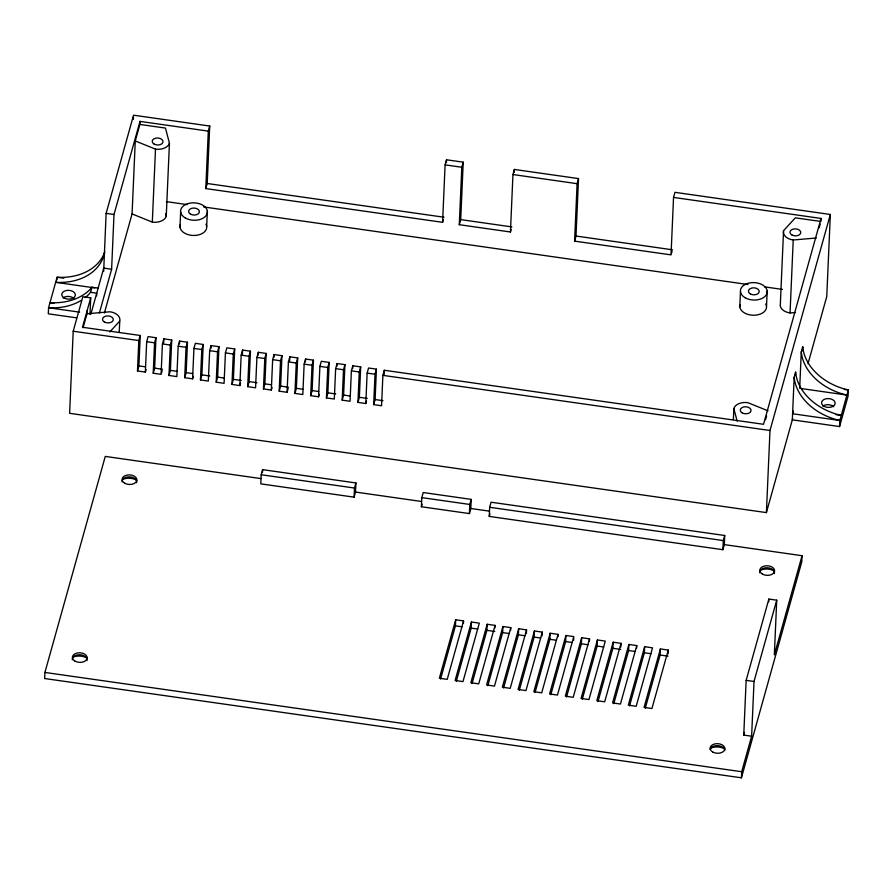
<?xml version="1.0" encoding="UTF-8"?>
<svg xmlns="http://www.w3.org/2000/svg" width="893" height="893" viewBox="0 0 893 893"><rect width="100%" height="100%" fill="white"/><g stroke="black" fill="none" stroke-linecap="round" stroke-linejoin="round"><path stroke-width="1.34" d="M56.973 279.665L57.085 277.243A54.026 40.62 15.6 0 0 104.749 251.926M260.845 478.581L105.274 456.412L44.918 672.44L44.65 678.524L741.436 777.814L801.791 561.775L802.059 555.703L724.312 544.618L722.895 549.708L489.252 516.411L489.654 507.291L491.072 502.212L724.714 535.499L724.312 544.618M90.003 314.247L90.718 297.827L82.848 296.71L73.204 331.225L69.621 413.314L766.406 512.604L792.649 418.672M83.071 327.753L86.978 313.778L87.112 310.742M96.611 295.84L96.734 293.183L90.528 292.301L88.842 294.299A54.026 40.62 15.6 0 1 85.203 297.603M103.666 271.483L106.122 213.382L133.559 115.186L209.721 126.047L207.209 183.5L205.792 188.579L442.582 222.324L443.296 219.778M99.413 312.885L111.614 269.228L114.003 214.499L140.011 121.392L208.303 131.126L209.721 126.047M119.249 332.107L119.729 321.089A12.011 7.803 2.5 0 0 110.051 311.78L86.978 313.778M133.381 119.361L133.492 116.581M104.381 313.063L132.075 213.929L135.267 140.96L139.877 124.44L140.011 121.392M146.061 369.557L145.358 372.102L137.477 370.975L138.806 340.568L140.234 335.489L82.502 327.262L90.718 297.827M137.477 370.975L138.906 365.896L140.234 335.489M145.358 372.102L146.686 341.695L148.104 336.605L155.974 337.733L154.645 368.139L153.228 373.218L161.097 374.346L162.426 343.939L163.854 338.849L171.724 339.976L170.396 370.383L168.978 375.462L176.847 376.589L178.176 346.183L179.593 341.093L187.474 342.22L186.146 372.627L184.717 377.706L192.598 378.833L193.301 376.288M132.075 213.929L152.312 222.1L155.494 149.12A12.011 7.803 2.5 0 0 169.436 143.181L165.462 128.079L139.877 124.44M153.228 373.218L154.556 342.812L155.974 337.733M152.312 222.1A12.011 7.803 2.5 0 0 166.254 216.151L169.436 143.181M163.665 343.001L163.854 338.849M168.978 375.462L170.306 345.055L171.724 339.976M179.984 227.146L180.643 211.942M179.471 343.861L179.593 341.093M184.717 377.706L186.045 347.299L187.474 342.22M192.598 378.833L193.926 348.426L195.344 343.336L203.213 344.464L201.885 374.87L200.467 379.949L208.337 381.077L209.665 350.67L211.094 345.58L218.964 346.707L217.635 377.114L216.218 382.193L224.087 383.32L225.416 352.914L226.833 347.824L234.714 348.951L233.386 379.358L231.957 384.436L239.837 385.564L240.541 383.019M205.792 188.579L208.303 131.126M206.685 226.364L207.355 211.161M200.467 379.949L201.796 349.543L203.213 344.464M210.971 348.348L211.094 345.58M216.218 382.193L217.546 351.786L218.964 346.707M231.957 384.436L233.285 354.03L234.714 348.951M239.837 385.564L241.166 355.157L242.583 350.067L250.453 351.195L249.125 381.601L247.707 386.68L255.577 387.808L256.905 357.401L258.334 352.311L266.203 353.438L264.875 383.845L263.457 388.924L271.327 390.051L272.041 387.506M242.405 354.22L242.583 350.067M247.707 386.68L249.035 356.274L250.453 351.195M258.211 355.079L258.334 352.311M263.457 388.924L264.786 358.517L266.203 353.438M261.202 474.741L260.801 483.861L354.097 497.155L355.526 492.065L355.916 482.946L262.62 469.651L261.202 474.741L354.499 488.036L355.916 482.946M262.509 472.263L262.62 469.651M271.327 390.051L272.655 359.645L274.073 354.554L281.954 355.682L280.625 386.089L279.196 391.167L287.077 392.295L288.138 388.477M273.95 357.323L274.073 354.554M279.196 391.167L280.525 360.761L281.954 355.682M287.077 392.295L288.406 361.888L289.823 356.798L297.693 357.926L296.364 388.332L294.947 393.411L302.816 394.539L304.145 364.132L305.573 359.042L313.443 360.169L312.115 390.576L310.697 395.655L318.567 396.782L319.281 394.237M289.645 360.951L289.823 356.798M294.947 393.411L296.275 363.004L297.693 357.926M305.451 361.81L305.573 359.042M310.697 395.655L312.025 365.248L313.443 360.169M318.567 396.782L319.895 366.376L321.313 361.285L329.193 362.413L327.865 392.82L326.436 397.898L334.317 399.026L335.645 368.619L337.063 363.529L344.932 364.657L343.604 395.063L342.186 400.142L350.056 401.27L351.384 370.863L352.813 365.773L360.683 366.9L359.354 397.307L357.937 402.386L365.806 403.513L366.521 400.968M326.436 397.898L327.764 367.492L329.193 362.413M336.94 366.297L337.063 363.529M342.186 400.142L343.515 369.735L344.932 364.657M352.69 368.541L352.813 365.773M357.937 402.386L359.265 371.979L360.683 366.9M354.097 497.155L354.499 488.036M365.806 403.513L367.135 373.107L368.552 368.016L376.433 369.144L375.105 399.551L373.676 404.629L381.557 405.757L382.885 375.35L384.303 370.26L763.537 424.298L821.047 218.439L673.545 197.42L671.034 254.873L574.59 241.132L577.101 183.679L578.519 178.589L514.368 169.447L512.95 174.537L510.439 231.99L459.292 224.701L461.804 167.248L463.221 162.169L446.511 159.78L445.094 164.87L442.582 222.324M373.676 404.629L375.004 374.223L376.433 369.144M384.124 374.413L384.303 370.26M421.407 506.744L421.797 497.624L423.215 492.534L471.214 499.377L470.812 508.497L469.394 513.587L421.407 506.744L422.11 504.199M446.4 162.515L446.511 159.78M459.292 224.701L460.71 219.622L463.221 162.169M440.573 679.004L455.419 625.859L455.687 619.775L463.556 620.903L463.456 623.336M469.394 513.587L469.796 504.456L471.214 499.377M456.323 681.247L471.169 628.103L471.437 622.019L479.307 623.147L462.976 681.605L455.106 680.477L471.437 622.019M472.062 683.491L486.908 630.346L487.176 624.263L495.057 625.39L494.945 627.824M514.245 172.182L514.368 169.447M487.812 685.735L502.659 632.59L502.926 626.506L510.796 627.634L510.696 630.067M503.563 687.978L518.409 634.834L518.677 628.75L526.546 629.878L526.39 633.528M519.302 690.222L534.148 637.077L534.416 630.994L542.297 632.121L542.129 635.771M535.052 692.466L549.898 639.321L550.166 633.237L558.036 634.365L557.935 636.798M574.59 241.132L576.007 236.042L578.519 178.589M550.802 694.709L565.649 641.565L565.916 635.481L573.786 636.609L557.455 695.067L549.586 693.939L565.916 635.481M573.63 640.259L573.73 637.825M566.542 696.953L581.388 643.808L581.656 637.725L589.536 638.852L589.425 641.286M582.292 699.197L597.138 646.052L597.406 639.968L605.275 641.096L588.945 699.554L581.075 698.426L597.406 639.968M598.042 701.44L612.888 648.296L613.156 642.212L621.026 643.34L620.869 646.99M613.781 703.684L628.627 650.539L628.895 644.456L636.776 645.583L636.664 648.017M629.532 705.928L644.378 652.783L644.646 646.699L652.515 647.827L636.184 706.285L628.315 705.157L644.646 646.699M645.282 708.171L660.128 655.027L660.396 648.943L668.265 650.071L668.109 653.721M722.895 549.708L723.297 540.578L724.714 535.499M733.365 419.61L733.845 408.592A12.011 7.803 2.5 0 1 747.787 402.654L768.025 410.825M739.806 306.913L740.476 291.71M741.436 777.814L741.703 771.731L751.627 736.2L754.016 681.471L776.731 600.174L768.851 599.058L746.146 680.354L743.757 735.084L751.627 736.2M766.518 306.132L767.187 290.928M766.406 512.604L769.989 430.504L830.345 214.476L674.963 192.33L673.545 197.42M821.047 218.439L820.924 221.475L795.328 217.836L783.552 230.684L780.37 303.665A12.011 7.803 2.5 0 0 790.048 312.963L795.473 312.494M768.739 601.793L768.851 599.058M776.731 600.174L774.343 654.904L802.059 555.703M790.048 312.963L793.23 239.994A12.011 7.803 2.5 0 1 783.552 230.684M835.848 414.631L841.251 415.401A54.026 40.62 15.6 0 1 795.607 372.18L794.178 377.27L792.325 419.833L839.565 426.564L848.082 396.068L848.35 389.984A54.026 40.62 15.6 0 1 802.707 346.774L801.278 351.853L799.693 388.343M795.484 374.893L795.607 372.18M802.528 350.826L802.707 346.774M830.345 214.476L826.762 296.565L808.02 363.663M839.565 426.564L839.833 420.48L848.35 389.984L844.298 389.415M90.528 292.301L91.946 287.222L98.152 288.104M90.807 314.403L103.733 268.112L111.614 269.228M161.454 373.073L162.169 370.528M510.439 231.99L511.153 229.445M455.687 619.775L439.356 678.234L447.226 679.361L463.556 620.903M489.252 516.411L489.967 513.866M487.176 624.263L470.845 682.721L478.726 683.848L495.057 625.39M502.926 626.506L486.596 684.964L494.465 686.092L510.796 627.634M518.677 628.75L502.346 687.208L510.216 688.336L526.546 629.878M534.416 630.994L518.085 689.452L525.966 690.579L542.297 632.121M550.166 633.237L533.835 691.695L541.705 692.823L558.036 634.365M671.391 253.601L672.105 251.056M581.656 637.725L565.325 696.183L573.206 697.31L589.536 638.852M613.156 642.212L596.825 700.67L604.695 701.798L621.026 643.34M628.895 644.456L612.565 702.914L620.445 704.041L636.776 645.583M660.396 648.943L644.065 707.401L651.935 708.529L668.265 650.071M765.535 419.721L766.607 415.904M819.149 227.827L820.209 224.02M793.33 411.104L792.593 413.749L839.833 420.48A54.026 40.62 15.6 0 1 794.178 377.27M743.757 735.084L744.494 732.416M91.946 287.222L90.271 289.22A54.026 40.62 15.6 0 1 49.986 302.649L54.038 303.229M109.761 331.973L119.729 321.089M793.23 239.994L816.302 237.996M445.094 164.87L461.804 167.248M512.95 174.537L577.101 183.679M207.209 183.5L444 217.233M460.71 219.622L511.856 226.9M576.007 236.042L672.451 249.794M166.422 201.639L187.139 204.597M203.716 206.953L747.943 284.51M764.52 286.865L782.48 289.421M106.122 213.382L114.003 214.499M63.827 278.203L57.085 277.243L48.568 307.739L48.3 313.823L76.642 317.852M94.803 287.903L55.667 282.322A54.026 40.62 15.6 0 0 104.492 252.563M801.043 388.533L846.932 395.074A54.026 40.62 15.6 0 1 801.278 351.853M79.611 312.159L48.568 307.739A54.026 40.62 15.6 0 0 81.051 300.494M73.204 331.225L138.806 340.568M146.686 341.695L154.556 342.812M162.426 343.939L170.306 345.055M178.176 346.183L186.045 347.299M193.926 348.426L201.796 349.543M209.665 350.67L217.546 351.786M225.416 352.914L233.285 354.03M241.166 355.157L249.035 356.274M256.905 357.401L264.786 358.517M272.655 359.645L280.525 360.761M288.406 361.888L296.275 363.004M304.145 364.132L312.025 365.248M319.895 366.376L327.764 367.492M335.645 368.619L343.515 369.735M351.384 370.863L359.265 371.979M367.135 373.107L375.004 374.223M382.885 375.35L769.989 430.504M138.906 365.896L145.459 366.822M154.645 368.139L162.526 369.255M170.396 370.383L176.959 371.309M186.146 372.627L192.698 373.553M201.885 374.87L209.766 375.986M217.635 377.114L224.199 378.04M233.386 379.358L241.255 380.474M249.125 381.601L257.005 382.717M264.875 383.845L271.439 384.783M280.625 386.089L288.495 387.205M296.364 388.332L302.928 389.27M312.115 390.576L318.678 391.514M327.865 392.82L335.735 393.936M343.604 395.063L350.168 396.001M359.354 397.307L367.224 398.423M375.105 399.551L382.974 400.667M421.797 497.624L469.796 504.456M489.654 507.291L723.297 540.578M355.526 492.065L421.451 501.464M470.812 508.497L489.353 511.142M455.419 625.859L461.982 626.797M471.169 628.103L477.733 629.04M486.908 630.346L494.789 631.474M502.659 632.59L509.222 633.528M518.409 634.834L524.972 635.771M534.148 637.077L540.712 638.015M549.898 639.321L556.462 640.259M565.649 641.565L572.212 642.502M581.388 643.808L587.951 644.746M597.138 646.052L603.701 646.99M612.888 648.296L620.758 649.423M628.627 650.539L635.191 651.477M644.378 652.783L650.941 653.721M660.128 655.027L667.997 656.154M746.146 680.354L754.016 681.471M44.918 672.44L741.703 771.731M135.267 140.96L155.494 149.12M733.845 408.592L737.16 421.183M165.585 213.639L166.254 216.151M759.742 572.748A7.401 4.811 2.5 0 1 767.467 567.736A7.401 4.811 2.5 0 1 774.398 573.563M710.136 749.406A7.401 4.811 2.5 0 1 717.771 745.644A7.401 4.811 2.5 0 1 724.792 750.22M72.3 659.782A7.401 4.811 2.5 0 1 80.035 654.77A7.401 4.811 2.5 0 1 86.967 660.608M122.006 481.874A7.401 4.811 2.5 0 1 129.731 476.862A7.401 4.811 2.5 0 1 136.662 482.689M122.587 479.396A11.609 7.535 2.5 0 1 136.696 480.188M72.813 657.237A11.732 7.613 2.5 0 1 87.067 658.041M710.549 748.111A11.732 7.613 2.5 0 1 724.803 748.914M760.256 570.203A11.732 7.613 2.5 0 1 774.51 571.007M63.102 297.827A6.809 4.42 2.5 0 1 73.885 298.429M822.888 406.092A6.809 4.42 2.5 0 1 833.671 406.695M765.77 303.888A13.406 8.707 2.5 0 1 754.284 315.229A13.406 8.707 2.5 0 1 739.973 304.647M205.948 224.121A13.406 8.707 2.5 0 1 194.451 235.462A13.406 8.707 2.5 0 1 180.152 224.869M762.421 574.11A7.401 4.811 2.5 0 0 774.488 571.587A7.401 4.811 2.5 0 0 764.698 565.961A7.401 4.811 2.5 0 0 762.421 574.11M712.726 752.018A7.401 4.811 2.5 0 0 724.781 749.495A7.401 4.811 2.5 0 0 715.003 743.869A7.401 4.811 2.5 0 0 712.726 752.018M74.99 661.144A7.401 4.811 2.5 0 0 87.045 658.632A7.401 4.811 2.5 0 0 77.267 652.995A7.401 4.811 2.5 0 0 74.99 661.144M124.685 483.236A7.401 4.811 2.5 0 0 136.752 480.713A7.401 4.811 2.5 0 0 126.962 475.087A7.401 4.811 2.5 0 0 124.685 483.236M64.173 297.994A6.809 4.42 2.5 0 0 75.258 295.683A6.809 4.42 2.5 0 0 66.261 290.515A6.809 4.42 2.5 0 0 64.173 297.994M823.96 406.259A6.809 4.42 2.5 0 0 835.044 403.949A6.809 4.42 2.5 0 0 826.047 398.769A6.809 4.42 2.5 0 0 823.96 406.259M745.175 297.76A13.406 8.707 2.5 0 0 767.02 293.194A13.406 8.707 2.5 0 0 749.294 283.003A13.406 8.707 2.5 0 0 745.175 297.76M750.343 293.909A5.403 3.505 2.5 0 0 759.139 292.078A5.403 3.505 2.5 0 0 752.006 287.97A5.403 3.505 2.5 0 0 750.343 293.909M154.143 144.097A5.403 3.505 2.5 0 0 162.939 142.255A5.403 3.505 2.5 0 0 155.795 138.147A5.403 3.505 2.5 0 0 154.143 144.097M104.436 322.005A5.403 3.505 2.5 0 0 113.232 320.163A5.403 3.505 2.5 0 0 106.1 316.055A5.403 3.505 2.5 0 0 104.436 322.005M742.172 412.867A5.403 3.505 2.5 0 0 750.98 411.037A5.403 3.505 2.5 0 0 743.836 406.929A5.403 3.505 2.5 0 0 742.172 412.867M791.879 234.959A5.403 3.505 2.5 0 0 800.675 233.129A5.403 3.505 2.5 0 0 793.531 229.021A5.403 3.505 2.5 0 0 791.879 234.959M185.342 217.981A13.406 8.707 2.5 0 0 207.187 213.427A13.406 8.707 2.5 0 0 189.461 203.236A13.406 8.707 2.5 0 0 185.342 217.981M190.51 214.141A5.403 3.505 2.5 0 0 199.318 212.311A5.403 3.505 2.5 0 0 192.174 208.203A5.403 3.505 2.5 0 0 190.51 214.141"/></g></svg>
